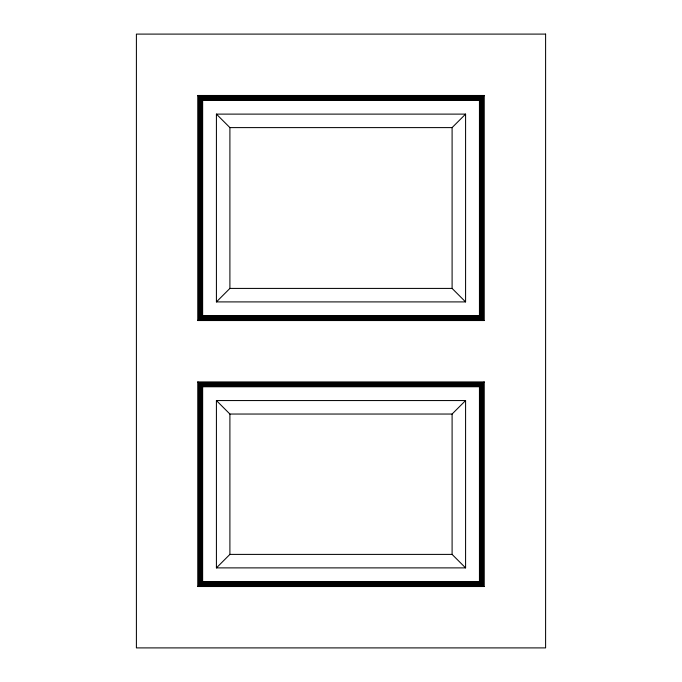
<?xml version="1.0" encoding="UTF-8"?>
<svg xmlns="http://www.w3.org/2000/svg" width="682" height="682" viewBox="0 0 682 682"><rect width="100%" height="100%" fill="white"/><g stroke="black" fill="none" stroke-linecap="round" stroke-linejoin="round"><path stroke-width="1.02" d="M197.78 320.54L202.571 315.749L479.429 315.749L484.22 320.54L484.22 95.48L197.78 95.48L197.78 320.54L484.22 320.54M216.416 301.904L229.902 288.418L452.098 288.418L465.584 301.904L465.584 114.116L216.416 114.116L216.416 301.904L465.584 301.904M216.416 114.116L229.902 127.602L452.098 127.602L465.584 114.116M197.78 95.48L202.571 100.271L479.446 100.254L484.22 95.48M197.78 586.52L202.571 581.729L479.429 581.729L484.22 586.52L484.22 381.92L197.78 381.92L197.78 586.52L484.22 586.52M216.416 567.884L229.902 554.398L452.098 554.398L465.584 567.884L465.584 400.556L216.416 400.556L216.416 567.884L465.584 567.884M216.416 400.556L229.902 414.042L452.098 414.042L465.584 400.556M197.78 381.92L202.571 386.711L479.446 386.694L484.22 381.92M202.571 315.749L202.571 100.271L202.554 315.766L479.446 315.766L479.446 100.254M202.571 581.729L202.571 386.711L202.554 581.746L479.446 581.746L479.446 386.694M452.098 127.602L452.098 288.418M452.098 414.042L452.098 554.398M229.902 127.602L229.902 288.418M229.902 414.042L229.902 554.398M545.6 34.1L136.4 34.1L136.4 647.9L545.6 647.9L545.6 34.1M483.512 96.188L198.488 96.188L198.488 319.832L483.512 319.832L483.512 96.188M482.839 96.861L199.161 96.861L199.161 319.159L482.839 319.159L482.839 96.861M482.191 97.509L199.809 97.509L199.809 318.511L482.191 318.511L482.191 97.509M481.586 98.114L200.414 98.114L200.414 317.906L481.586 317.906L481.586 98.114M481.049 98.651L200.951 98.651L200.951 317.369L481.049 317.369L481.049 98.651M480.563 99.137L201.437 99.137L201.437 316.883L480.563 316.883L480.563 99.137M480.162 99.538L201.838 99.538L201.838 316.482L480.162 316.482L480.162 99.538M479.838 99.862L202.162 99.862L202.162 316.158L479.838 316.158L479.838 99.862M479.599 100.101L202.401 100.101L202.401 315.919L479.599 315.919L479.599 100.101M483.512 382.628L198.488 382.628L198.488 585.812L483.512 585.812L483.512 382.628M482.839 383.301L199.161 383.301L199.161 585.139L482.839 585.139L482.839 383.301M482.191 383.949L199.809 383.949L199.809 584.491L482.191 584.491L482.191 383.949M481.586 384.554L200.414 384.554L200.414 583.886L481.586 583.886L481.586 384.554M481.049 385.091L200.951 385.091L200.951 583.349L481.049 583.349L481.049 385.091M480.563 385.577L201.437 385.577L201.437 582.863L480.563 582.863L480.563 385.577M480.162 385.978L201.838 385.978L201.838 582.462L480.162 582.462L480.162 385.978M479.838 386.302L202.162 386.302L202.162 582.138L479.838 582.138L479.838 386.302M479.599 386.541L202.401 386.541L202.401 581.899L479.599 581.899L479.599 386.541"/></g></svg>
